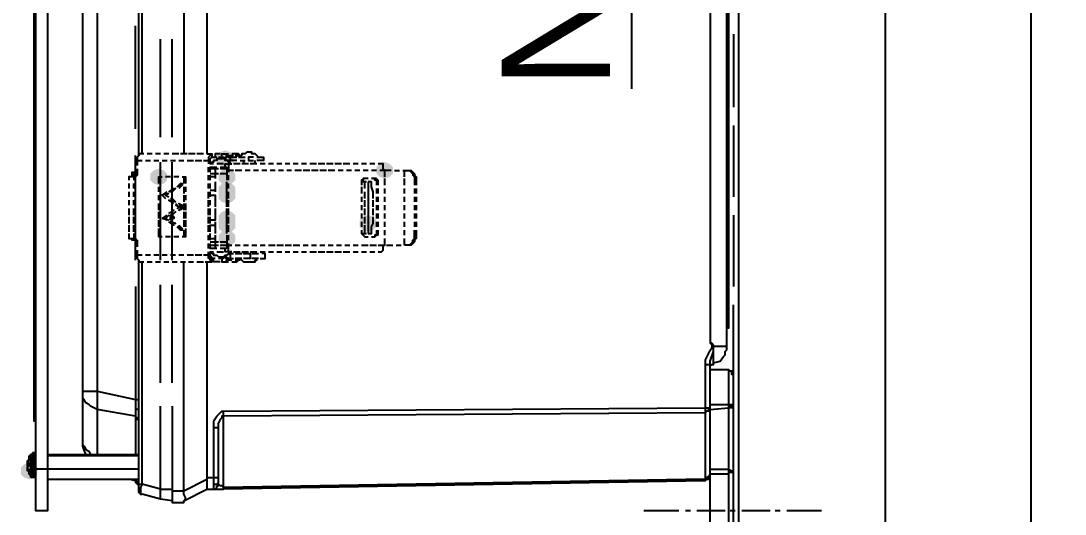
# Model space of a CAD drawing. Header units: feet. Extents: x -4 to 2246, y -9 to 1440.
# Drawn here: x 2061.944 to 2063.62, y 1384.756 to 1385.548 of the extents above; entities that cross this region are included whole.
import ezdxf

# ---------------------------------------------------------------- set-up
doc = ezdxf.new("R2010")
doc.units = ezdxf.units.FT
doc.header["$MEASUREMENT"] = 0
for name, color, linetype in [('G-ANNO-TEXT', 1, 'Continuous'), ('PDF8_LP_OBJ-Hidden', 7, 'Continuous'), ('PDF8_LP_OBJ-Misc', 7, 'Continuous')]:
    doc.layers.add(name, color=color, linetype=linetype)
doc.styles.add('NEI-A', font='arial.ttf')

msp = doc.modelspace()

# ---------------------------------------------------------------- hatches: boundary and pattern name
at = {"layer": 'PDF8_LP_OBJ-Hidden', "transparency": 33554559}
for points in [[(2062.271854, 1385.340347), (2062.279855, 1385.33768), (2062.285189, 1385.332346), (2062.285189, 1385.321677), (2062.279855, 1385.316343), (2062.271854, 1385.313676), (2062.263852, 1385.316343), (2062.258518, 1385.321677), (2062.258518, 1385.332346), (2062.263852, 1385.33768)], [(2062.527901, 1385.321677), (2062.535903, 1385.31901), (2062.541237, 1385.313676), (2062.541237, 1385.303007), (2062.535903, 1385.297673), (2062.527901, 1385.295006), (2062.5199, 1385.297673), (2062.514565, 1385.303007), (2062.514565, 1385.313676), (2062.5199, 1385.31901)], [(2062.165167, 1385.311009), (2062.173169, 1385.308341), (2062.178503, 1385.303007), (2062.178503, 1385.292338), (2062.173169, 1385.287004), (2062.165167, 1385.284337), (2062.157166, 1385.287004), (2062.151831, 1385.292338), (2062.151831, 1385.303007), (2062.157166, 1385.308341)], [(2062.274521, 1385.311009), (2062.282522, 1385.308341), (2062.287857, 1385.303007), (2062.287857, 1385.292338), (2062.282522, 1385.287004), (2062.274521, 1385.284337), (2062.266519, 1385.287004), (2062.261185, 1385.292338), (2062.261185, 1385.303007), (2062.266519, 1385.308341)], [(2062.274521, 1385.289671), (2062.282522, 1385.287004), (2062.287857, 1385.28167), (2062.287857, 1385.271001), (2062.282522, 1385.265667), (2062.274521, 1385.263), (2062.266519, 1385.265667), (2062.261185, 1385.271001), (2062.261185, 1385.28167), (2062.266519, 1385.287004)], [(2062.274521, 1385.28167), (2062.282522, 1385.279003), (2062.287857, 1385.273668), (2062.287857, 1385.263), (2062.282522, 1385.257665), (2062.274521, 1385.254998), (2062.266519, 1385.257665), (2062.261185, 1385.263), (2062.261185, 1385.273668), (2062.266519, 1385.279003)], [(2062.274521, 1385.244329), (2062.282522, 1385.241662), (2062.287857, 1385.236328), (2062.287857, 1385.225659), (2062.282522, 1385.220325), (2062.274521, 1385.217658), (2062.266519, 1385.220325), (2062.261185, 1385.225659), (2062.261185, 1385.236328), (2062.266519, 1385.241662)], [(2062.274521, 1385.233661), (2062.282522, 1385.230994), (2062.287857, 1385.225659), (2062.287857, 1385.214991), (2062.282522, 1385.209656), (2062.274521, 1385.206989), (2062.266519, 1385.209656), (2062.261185, 1385.214991), (2062.261185, 1385.225659), (2062.266519, 1385.230994)], [(2062.50123, 1385.236328), (2062.509231, 1385.233661), (2062.514565, 1385.228327), (2062.514565, 1385.217658), (2062.509231, 1385.212324), (2062.50123, 1385.209656), (2062.493228, 1385.212324), (2062.487894, 1385.217658), (2062.487894, 1385.228327), (2062.493228, 1385.233661)], [(2062.274521, 1385.212324), (2062.282522, 1385.209656), (2062.287857, 1385.204322), (2062.287857, 1385.193653), (2062.282522, 1385.188319), (2062.274521, 1385.185652), (2062.266519, 1385.188319), (2062.261185, 1385.193653), (2062.261185, 1385.204322), (2062.266519, 1385.209656)]]:
    msp.add_hatch(color=256, dxfattribs=at).paths.add_polyline_path(points)
at = {"layer": 'PDF8_LP_OBJ-Misc', "transparency": 33554559}
msp.add_hatch(color=256, dxfattribs=at).paths.add_polyline_path([(2061.957128, 1384.838921), (2061.96513, 1384.836254), (2061.970464, 1384.830919), (2061.970464, 1384.820251), (2061.96513, 1384.814916), (2061.957128, 1384.812249), (2061.949127, 1384.814916), (2061.943793, 1384.820251), (2061.943793, 1384.830919), (2061.949127, 1384.836254)])

# ---------------------------------------------------------------- linework, layer by layer
at = {"layer": 'PDF8_LP_OBJ-Hidden', "lineweight": 25}
for p, q in [((2062.274521, 1385.313676), (2062.274521, 1385.292338)), ((2062.53857, 1385.308341), (2062.5199, 1385.308341)), ((2062.50123, 1385.289671), (2062.50123, 1385.206989)), ((2062.514565, 1385.295006), (2062.514565, 1385.284337)), ((2062.517233, 1385.284337), (2062.517233, 1385.292338)), ((2062.274521, 1385.204322), (2062.274521, 1385.182985)), ((2062.245182, 1385.166982), (2062.245182, 1385.17765)), ((2062.279855, 1385.17765), (2062.279855, 1385.166982))]:
    msp.add_line(p, q, dxfattribs=at)
for points in [[(2062.141163, 1385.335013), (2062.133161, 1385.335013), (2062.133161, 1385.332346), (2062.130494, 1385.329679), (2062.130494, 1385.316343)], [(2062.154498, 1385.335013), (2062.146497, 1385.335013)], [(2062.167834, 1385.335013), (2062.159833, 1385.335013)], [(2062.18117, 1385.335013), (2062.173169, 1385.335013)], [(2062.197173, 1385.335013), (2062.186504, 1385.335013)], [(2062.210509, 1385.335013), (2062.19984, 1385.335013)], [(2062.223845, 1385.335013), (2062.213176, 1385.335013)], [(2062.237181, 1385.335013), (2062.226512, 1385.335013)], [(2062.242515, 1385.335013), (2062.250516, 1385.335013), (2062.250516, 1385.329679), (2062.258518, 1385.329679)], [(2062.247849, 1385.335013), (2062.247849, 1385.332346), (2062.245182, 1385.329679), (2062.245182, 1385.31901)], [(2062.263852, 1385.335013), (2062.255851, 1385.335013), (2062.255851, 1385.329679)], [(2062.266519, 1385.329679), (2062.266519, 1385.335013), (2062.277188, 1385.335013)], [(2062.271854, 1385.335013), (2062.274521, 1385.332346), (2062.285189, 1385.332346)], [(2062.295858, 1385.332346), (2062.293191, 1385.335013), (2062.282522, 1385.335013)], [(2062.325197, 1385.329679), (2062.32253, 1385.332346), (2062.319863, 1385.335013), (2062.314528, 1385.335013), (2062.314528, 1385.33768), (2062.306527, 1385.33768), (2062.30386, 1385.335013), (2062.298525, 1385.335013), (2062.298525, 1385.332346)], [(2062.130494, 1385.324344), (2062.138495, 1385.324344)], [(2062.14383, 1385.324344), (2062.151831, 1385.324344)], [(2062.157166, 1385.324344), (2062.165167, 1385.324344)], [(2062.170501, 1385.324344), (2062.178503, 1385.324344)], [(2062.183837, 1385.324344), (2062.191839, 1385.324344)], [(2062.197173, 1385.324344), (2062.205175, 1385.324344)], [(2062.210509, 1385.324344), (2062.221178, 1385.324344)], [(2062.223845, 1385.324344), (2062.234513, 1385.324344)], [(2062.237181, 1385.324344), (2062.245182, 1385.324344)], [(2062.253183, 1385.31901), (2062.247849, 1385.31901), (2062.247849, 1385.327012), (2062.250516, 1385.329679)], [(2062.290524, 1385.324344), (2062.271854, 1385.324344), (2062.271854, 1385.327012), (2062.258518, 1385.327012), (2062.258518, 1385.324344), (2062.253183, 1385.324344), (2062.253183, 1385.321677), (2062.250516, 1385.321677), (2062.250516, 1385.31901)], [(2062.269186, 1385.31901), (2062.258518, 1385.31901)], [(2062.261185, 1385.329679), (2062.269186, 1385.329679), (2062.269186, 1385.327012)], [(2062.271854, 1385.327012), (2062.274521, 1385.332346)], [(2062.274521, 1385.324344), (2062.271854, 1385.327012), (2062.277188, 1385.332346), (2062.277188, 1385.329679), (2062.290524, 1385.329679)], [(2062.271854, 1385.313676), (2062.271854, 1385.31901), (2062.282522, 1385.31901)], [(2062.279855, 1385.31901), (2062.279855, 1385.321677), (2062.277188, 1385.321677), (2062.274521, 1385.324344)], [(2062.277188, 1385.31901), (2062.277188, 1385.305674)], [(2062.279855, 1385.329679), (2062.279855, 1385.324344)], [(2062.295858, 1385.31901), (2062.285189, 1385.31901)], [(2062.287857, 1385.332346), (2062.298525, 1385.332346)], [(2062.293191, 1385.329679), (2062.30386, 1385.329679)], [(2062.295858, 1385.332346), (2062.295858, 1385.329679)], [(2062.295858, 1385.324344), (2062.30386, 1385.324344)], [(2062.309194, 1385.31901), (2062.298525, 1385.31901)], [(2062.301192, 1385.324344), (2062.301192, 1385.31901)], [(2062.317195, 1385.329679), (2062.309194, 1385.329679), (2062.309194, 1385.324344), (2062.317195, 1385.324344)], [(2062.32253, 1385.31901), (2062.311861, 1385.31901)], [(2062.319863, 1385.31901), (2062.319863, 1385.324344)], [(2062.32253, 1385.329679), (2062.333198, 1385.329679), (2062.333198, 1385.324344), (2062.32253, 1385.324344)], [(2062.335866, 1385.31901), (2062.327864, 1385.31901)], [(2062.349201, 1385.31901), (2062.3412, 1385.31901)], [(2062.362537, 1385.31901), (2062.354536, 1385.31901)], [(2062.375873, 1385.31901), (2062.367871, 1385.31901)], [(2062.389209, 1385.31901), (2062.381207, 1385.31901)], [(2062.402545, 1385.31901), (2062.394543, 1385.31901)], [(2062.418548, 1385.31901), (2062.407879, 1385.31901)], [(2062.431883, 1385.31901), (2062.421215, 1385.31901)], [(2062.445219, 1385.31901), (2062.434551, 1385.31901)], [(2062.458555, 1385.31901), (2062.447886, 1385.31901)], [(2062.471891, 1385.31901), (2062.461222, 1385.31901)], [(2062.485227, 1385.31901), (2062.477225, 1385.31901)], [(2062.498562, 1385.31901), (2062.490561, 1385.31901)], [(2062.511898, 1385.31901), (2062.503897, 1385.31901)], [(2062.527901, 1385.308341), (2062.525234, 1385.311009), (2062.525234, 1385.31901), (2062.517233, 1385.31901)], [(2062.130494, 1385.311009), (2062.130494, 1385.30034), (2062.127827, 1385.297673), (2062.117158, 1385.297673), (2062.117158, 1385.292338)], [(2062.122492, 1385.297673), (2062.122492, 1385.305674), (2062.130494, 1385.305674)], [(2062.130494, 1385.303007), (2062.122492, 1385.303007)], [(2062.12516, 1385.305674), (2062.12516, 1385.292338)], [(2062.245182, 1385.305674), (2062.245182, 1385.313676)], [(2062.245182, 1385.292338), (2062.245182, 1385.30034)], [(2062.247849, 1385.305674), (2062.247849, 1385.313676), (2062.258518, 1385.313676)], [(2062.261185, 1385.311009), (2062.247849, 1385.311009)], [(2062.261185, 1385.303007), (2062.247849, 1385.303007)], [(2062.247849, 1385.292338), (2062.247849, 1385.30034)], [(2062.255851, 1385.313676), (2062.255851, 1385.295006)], [(2062.263852, 1385.313676), (2062.274521, 1385.313676)], [(2062.274521, 1385.311009), (2062.263852, 1385.311009)], [(2062.274521, 1385.303007), (2062.263852, 1385.303007)], [(2062.285189, 1385.308341), (2062.277188, 1385.308341)], [(2062.277188, 1385.292338), (2062.277188, 1385.30034)], [(2062.298525, 1385.308341), (2062.287857, 1385.308341)], [(2062.311861, 1385.308341), (2062.30386, 1385.308341)], [(2062.325197, 1385.308341), (2062.317195, 1385.308341)], [(2062.338533, 1385.308341), (2062.330531, 1385.308341)], [(2062.351869, 1385.308341), (2062.343867, 1385.308341)], [(2062.365204, 1385.308341), (2062.357203, 1385.308341)], [(2062.37854, 1385.308341), (2062.370539, 1385.308341)], [(2062.394543, 1385.308341), (2062.383874, 1385.308341)], [(2062.407879, 1385.308341), (2062.39721, 1385.308341)], [(2062.421215, 1385.308341), (2062.410546, 1385.308341)], [(2062.434551, 1385.308341), (2062.423882, 1385.308341)], [(2062.447886, 1385.308341), (2062.437218, 1385.308341)], [(2062.461222, 1385.308341), (2062.453221, 1385.308341)], [(2062.474558, 1385.308341), (2062.466557, 1385.308341)], [(2062.487894, 1385.308341), (2062.479892, 1385.308341)], [(2062.50123, 1385.308341), (2062.493228, 1385.308341)], [(2062.514565, 1385.308341), (2062.506564, 1385.308341)], [(2062.527901, 1385.297673), (2062.527901, 1385.308341)], [(2062.543904, 1385.308341), (2062.551906, 1385.308341)], [(2062.55724, 1385.308341), (2062.570576, 1385.308341), (2062.57591, 1385.303007), (2062.57591, 1385.30034), (2062.578577, 1385.297673), (2062.578577, 1385.284337)], [(2062.559907, 1385.297673), (2062.559907, 1385.308341)], [(2062.567909, 1385.308341), (2062.570576, 1385.305674), (2062.573243, 1385.303007), (2062.573243, 1385.30034), (2062.57591, 1385.297673), (2062.57591, 1385.284337)], [(2062.117158, 1385.287004), (2062.117158, 1385.279003)], [(2062.12516, 1385.279003), (2062.12516, 1385.287004)], [(2062.165167, 1385.287004), (2062.165167, 1385.297673), (2062.170501, 1385.297673)], [(2062.183837, 1385.297673), (2062.175836, 1385.297673)], [(2062.197173, 1385.297673), (2062.189172, 1385.297673)], [(2062.194506, 1385.28167), (2062.202507, 1385.287004), (2062.202507, 1385.284337), (2062.197173, 1385.279003)], [(2062.194506, 1385.28167), (2062.19984, 1385.287004), (2062.19984, 1385.284337)], [(2062.19984, 1385.287004), (2062.202507, 1385.287004)], [(2062.202507, 1385.297673), (2062.207842, 1385.297673), (2062.207842, 1385.287004)], [(2062.205175, 1385.297673), (2062.205175, 1385.287004)], [(2062.245182, 1385.279003), (2062.245182, 1385.287004)], [(2062.255851, 1385.297673), (2062.247849, 1385.297673)], [(2062.247849, 1385.279003), (2062.247849, 1385.287004)], [(2062.255851, 1385.289671), (2062.255851, 1385.273668)], [(2062.274521, 1385.249664), (2062.274521, 1385.289671)], [(2062.277188, 1385.279003), (2062.277188, 1385.287004)], [(2062.50123, 1385.295006), (2062.493228, 1385.295006), (2062.493228, 1385.292338), (2062.490561, 1385.292338), (2062.490561, 1385.284337)], [(2062.498562, 1385.289671), (2062.490561, 1385.289671)], [(2062.495895, 1385.279003), (2062.495895, 1385.289671)], [(2062.509231, 1385.263), (2062.509231, 1385.273668), (2062.506564, 1385.28167), (2062.506564, 1385.289671), (2062.50123, 1385.289671)], [(2062.514565, 1385.295006), (2062.506564, 1385.295006)], [(2062.517233, 1385.292338), (2062.511898, 1385.292338), (2062.511898, 1385.295006)], [(2062.517233, 1385.289671), (2062.514565, 1385.289671)], [(2062.527901, 1385.284337), (2062.527901, 1385.295006)], [(2062.559907, 1385.284337), (2062.559907, 1385.295006)], [(2062.578577, 1385.292338), (2062.57591, 1385.292338)], [(2062.117158, 1385.273668), (2062.117158, 1385.265667)], [(2062.12516, 1385.265667), (2062.12516, 1385.273668)], [(2062.165167, 1385.273668), (2062.165167, 1385.28167)], [(2062.165167, 1385.260332), (2062.165167, 1385.268334)], [(2062.170501, 1385.268334), (2062.178503, 1385.273668)], [(2062.178503, 1385.271001), (2062.170501, 1385.268334), (2062.175836, 1385.263)], [(2062.18117, 1385.271001), (2062.175836, 1385.268334), (2062.18117, 1385.265667)], [(2062.18117, 1385.273668), (2062.189172, 1385.279003), (2062.183837, 1385.273668), (2062.191839, 1385.279003), (2062.186504, 1385.273668)], [(2062.205175, 1385.28167), (2062.205175, 1385.271001)], [(2062.205175, 1385.268334), (2062.205175, 1385.257665)], [(2062.207842, 1385.28167), (2062.207842, 1385.273668)], [(2062.207842, 1385.268334), (2062.207842, 1385.260332)], [(2062.245182, 1385.263), (2062.245182, 1385.273668)], [(2062.247849, 1385.276335), (2062.255851, 1385.276335)], [(2062.247849, 1385.265667), (2062.247849, 1385.273668)], [(2062.247849, 1385.268334), (2062.255851, 1385.268334), (2062.255851, 1385.249664)], [(2062.277188, 1385.263), (2062.277188, 1385.273668)], [(2062.490561, 1385.28167), (2062.490561, 1385.271001)], [(2062.490561, 1385.265667), (2062.490561, 1385.257665)], [(2062.495895, 1385.263), (2062.495895, 1385.273668)], [(2062.514565, 1385.279003), (2062.514565, 1385.271001)], [(2062.514565, 1385.265667), (2062.514565, 1385.257665)], [(2062.517233, 1385.271001), (2062.517233, 1385.279003)], [(2062.517233, 1385.257665), (2062.517233, 1385.265667)], [(2062.527901, 1385.271001), (2062.527901, 1385.279003)], [(2062.527901, 1385.257665), (2062.527901, 1385.265667)], [(2062.559907, 1385.271001), (2062.559907, 1385.279003)], [(2062.559907, 1385.257665), (2062.559907, 1385.265667)], [(2062.57591, 1385.279003), (2062.57591, 1385.271001)], [(2062.57591, 1385.265667), (2062.57591, 1385.257665)], [(2062.578577, 1385.279003), (2062.578577, 1385.271001)], [(2062.578577, 1385.265667), (2062.578577, 1385.257665)], [(2062.117158, 1385.260332), (2062.117158, 1385.252331)], [(2062.12516, 1385.252331), (2062.12516, 1385.260332)], [(2062.165167, 1385.244329), (2062.165167, 1385.254998)], [(2062.189172, 1385.254998), (2062.18117, 1385.260332), (2062.189172, 1385.257665)], [(2062.186504, 1385.263), (2062.191839, 1385.257665), (2062.183837, 1385.263)], [(2062.19984, 1385.252331), (2062.197173, 1385.254998), (2062.202507, 1385.252331), (2062.197173, 1385.249664), (2062.191839, 1385.252331)], [(2062.191839, 1385.254998), (2062.197173, 1385.249664)], [(2062.194506, 1385.246997), (2062.19984, 1385.252331), (2062.19984, 1385.246997), (2062.197173, 1385.244329), (2062.202507, 1385.246997), (2062.19984, 1385.246997)], [(2062.19984, 1385.252331), (2062.202507, 1385.252331), (2062.194506, 1385.246997)], [(2062.19984, 1385.252331), (2062.197173, 1385.249664)], [(2062.202507, 1385.252331), (2062.202507, 1385.246997)], [(2062.205175, 1385.254998), (2062.205175, 1385.244329)], [(2062.207842, 1385.254998), (2062.207842, 1385.244329)], [(2062.245182, 1385.249664), (2062.245182, 1385.260332)], [(2062.247849, 1385.252331), (2062.247849, 1385.260332)], [(2062.277188, 1385.249664), (2062.277188, 1385.260332)], [(2062.490561, 1385.252331), (2062.490561, 1385.244329)], [(2062.495895, 1385.249664), (2062.495895, 1385.260332)], [(2062.509231, 1385.249664), (2062.509231, 1385.260332)], [(2062.514565, 1385.252331), (2062.514565, 1385.244329)], [(2062.517233, 1385.244329), (2062.517233, 1385.252331)], [(2062.527901, 1385.244329), (2062.527901, 1385.252331)], [(2062.559907, 1385.244329), (2062.559907, 1385.252331)], [(2062.57591, 1385.252331), (2062.57591, 1385.244329)], [(2062.578577, 1385.252331), (2062.578577, 1385.244329)], [(2062.117158, 1385.246997), (2062.117158, 1385.236328)], [(2062.117158, 1385.233661), (2062.117158, 1385.222992)], [(2062.12516, 1385.236328), (2062.12516, 1385.246997)], [(2062.12516, 1385.222992), (2062.12516, 1385.233661)], [(2062.165167, 1385.230994), (2062.165167, 1385.241662)], [(2062.170501, 1385.230994), (2062.178503, 1385.236328)], [(2062.18117, 1385.236328), (2062.175836, 1385.230994), (2062.18117, 1385.228327)], [(2062.18117, 1385.238995), (2062.189172, 1385.244329), (2062.183837, 1385.238995)], [(2062.186504, 1385.236328), (2062.191839, 1385.241662), (2062.183837, 1385.236328)], [(2062.183837, 1385.228327), (2062.183837, 1385.236328), (2062.186504, 1385.236328), (2062.189172, 1385.233661), (2062.189172, 1385.230994)], [(2062.183837, 1385.233661), (2062.186504, 1385.233661), (2062.189172, 1385.230994), (2062.186504, 1385.230994), (2062.186504, 1385.228327), (2062.183837, 1385.228327)], [(2062.205175, 1385.241662), (2062.205175, 1385.230994)], [(2062.207842, 1385.241662), (2062.207842, 1385.230994)], [(2062.245182, 1385.236328), (2062.245182, 1385.246997)], [(2062.245182, 1385.222992), (2062.245182, 1385.233661)], [(2062.255851, 1385.246997), (2062.255851, 1385.228327), (2062.247849, 1385.228327)], [(2062.247849, 1385.236328), (2062.247849, 1385.246997)], [(2062.247849, 1385.222992), (2062.247849, 1385.233661)], [(2062.274521, 1385.206989), (2062.274521, 1385.246997)], [(2062.277188, 1385.236328), (2062.277188, 1385.246997)], [(2062.277188, 1385.222992), (2062.277188, 1385.233661)], [(2062.490561, 1385.238995), (2062.490561, 1385.230994)], [(2062.495895, 1385.236328), (2062.495895, 1385.246997)], [(2062.495895, 1385.222992), (2062.495895, 1385.233661)], [(2062.50123, 1385.206989), (2062.506564, 1385.206989), (2062.506564, 1385.217658), (2062.509231, 1385.222992), (2062.509231, 1385.233661)], [(2062.509231, 1385.236328), (2062.509231, 1385.246997)], [(2062.514565, 1385.238995), (2062.514565, 1385.230994)], [(2062.517233, 1385.230994), (2062.517233, 1385.238995)], [(2062.527901, 1385.230994), (2062.527901, 1385.238995)], [(2062.559907, 1385.230994), (2062.559907, 1385.238995)], [(2062.57591, 1385.238995), (2062.57591, 1385.230994)], [(2062.578577, 1385.238995), (2062.578577, 1385.230994)], [(2062.117158, 1385.220325), (2062.117158, 1385.209656)], [(2062.12516, 1385.209656), (2062.12516, 1385.220325)], [(2062.165167, 1385.217658), (2062.165167, 1385.228327)], [(2062.178503, 1385.228327), (2062.170501, 1385.230994)], [(2062.186504, 1385.225659), (2062.191839, 1385.222992), (2062.183837, 1385.225659), (2062.189172, 1385.220325), (2062.18117, 1385.225659)], [(2062.194506, 1385.217658), (2062.202507, 1385.212324), (2062.19984, 1385.212324)], [(2062.19984, 1385.214991), (2062.19984, 1385.212324), (2062.194506, 1385.217658)], [(2062.205175, 1385.228327), (2062.205175, 1385.217658)], [(2062.207842, 1385.228327), (2062.207842, 1385.217658)], [(2062.245182, 1385.209656), (2062.245182, 1385.220325)], [(2062.247849, 1385.209656), (2062.247849, 1385.220325), (2062.255851, 1385.220325)], [(2062.255851, 1385.225659), (2062.255851, 1385.206989)], [(2062.277188, 1385.209656), (2062.277188, 1385.220325)], [(2062.490561, 1385.225659), (2062.490561, 1385.217658)], [(2062.495895, 1385.206989), (2062.495895, 1385.220325)], [(2062.514565, 1385.225659), (2062.514565, 1385.217658)], [(2062.517233, 1385.217658), (2062.517233, 1385.225659)], [(2062.527901, 1385.217658), (2062.527901, 1385.225659)], [(2062.559907, 1385.217658), (2062.559907, 1385.225659)], [(2062.57591, 1385.225659), (2062.57591, 1385.217658)], [(2062.578577, 1385.225659), (2062.578577, 1385.217658)], [(2062.117158, 1385.206989), (2062.117158, 1385.198988), (2062.127827, 1385.198988), (2062.127827, 1385.196321)], [(2062.130494, 1385.196321), (2062.122492, 1385.196321), (2062.122492, 1385.198988)], [(2062.12516, 1385.206989), (2062.12516, 1385.196321)], [(2062.170501, 1385.201655), (2062.165167, 1385.201655), (2062.165167, 1385.214991)], [(2062.183837, 1385.201655), (2062.175836, 1385.201655)], [(2062.197173, 1385.201655), (2062.189172, 1385.201655)], [(2062.207842, 1385.214991), (2062.207842, 1385.201655), (2062.202507, 1385.201655)], [(2062.202507, 1385.214991), (2062.202507, 1385.212324)], [(2062.205175, 1385.212324), (2062.205175, 1385.201655)], [(2062.245182, 1385.196321), (2062.245182, 1385.204322)], [(2062.247849, 1385.196321), (2062.247849, 1385.206989)], [(2062.247849, 1385.198988), (2062.255851, 1385.198988)], [(2062.255851, 1385.204322), (2062.255851, 1385.182985)], [(2062.277188, 1385.196321), (2062.277188, 1385.204322)], [(2062.490561, 1385.212324), (2062.490561, 1385.206989), (2062.493228, 1385.204322), (2062.495895, 1385.201655), (2062.50123, 1385.201655)], [(2062.490561, 1385.206989), (2062.498562, 1385.206989)], [(2062.506564, 1385.201655), (2062.511898, 1385.201655), (2062.514565, 1385.204322)], [(2062.517233, 1385.204322), (2062.511898, 1385.204322), (2062.511898, 1385.201655)], [(2062.514565, 1385.212324), (2062.514565, 1385.204322)], [(2062.517233, 1385.206989), (2062.514565, 1385.206989)], [(2062.517233, 1385.204322), (2062.517233, 1385.212324)], [(2062.517233, 1385.188319), (2062.527901, 1385.188319), (2062.527901, 1385.198988)], [(2062.527901, 1385.204322), (2062.527901, 1385.212324)], [(2062.559907, 1385.204322), (2062.559907, 1385.212324)], [(2062.578577, 1385.212324), (2062.578577, 1385.198988), (2062.57591, 1385.196321), (2062.57591, 1385.193653), (2062.570576, 1385.188319), (2062.559907, 1385.188319)], [(2062.559907, 1385.188319), (2062.559907, 1385.198988)], [(2062.567909, 1385.188319), (2062.570576, 1385.190986), (2062.573243, 1385.193653), (2062.573243, 1385.196321), (2062.57591, 1385.198988), (2062.57591, 1385.212324)], [(2062.57591, 1385.206989), (2062.578577, 1385.206989)], [(2062.130494, 1385.196321), (2062.130494, 1385.185652)], [(2062.245182, 1385.182985), (2062.245182, 1385.190986)], [(2062.247849, 1385.193653), (2062.261185, 1385.193653)], [(2062.258518, 1385.182985), (2062.247849, 1385.182985), (2062.247849, 1385.190986)], [(2062.247849, 1385.188319), (2062.261185, 1385.188319)], [(2062.263852, 1385.193653), (2062.274521, 1385.193653)], [(2062.263852, 1385.188319), (2062.274521, 1385.188319)], [(2062.274521, 1385.182985), (2062.263852, 1385.182985)], [(2062.282522, 1385.17765), (2062.271854, 1385.17765), (2062.271854, 1385.182985)], [(2062.274521, 1385.17765), (2062.277188, 1385.180318), (2062.277188, 1385.190986)], [(2062.277188, 1385.188319), (2062.282522, 1385.188319)], [(2062.287857, 1385.188319), (2062.295858, 1385.188319)], [(2062.301192, 1385.188319), (2062.309194, 1385.188319)], [(2062.314528, 1385.188319), (2062.32253, 1385.188319)], [(2062.327864, 1385.188319), (2062.335866, 1385.188319)], [(2062.3412, 1385.188319), (2062.351869, 1385.188319)], [(2062.354536, 1385.188319), (2062.365204, 1385.188319)], [(2062.367871, 1385.188319), (2062.37854, 1385.188319)], [(2062.381207, 1385.188319), (2062.391876, 1385.188319)], [(2062.39721, 1385.188319), (2062.405212, 1385.188319)], [(2062.410546, 1385.188319), (2062.418548, 1385.188319)], [(2062.423882, 1385.188319), (2062.431883, 1385.188319)], [(2062.437218, 1385.188319), (2062.445219, 1385.188319)], [(2062.450554, 1385.188319), (2062.458555, 1385.188319)], [(2062.463889, 1385.188319), (2062.471891, 1385.188319)], [(2062.477225, 1385.188319), (2062.485227, 1385.188319)], [(2062.490561, 1385.188319), (2062.50123, 1385.188319)], [(2062.503897, 1385.188319), (2062.514565, 1385.188319)], [(2062.517233, 1385.17765), (2062.522567, 1385.17765), (2062.525234, 1385.180318), (2062.525234, 1385.188319)], [(2062.530568, 1385.188319), (2062.541237, 1385.188319)], [(2062.546571, 1385.188319), (2062.554573, 1385.188319)], [(2062.130494, 1385.180318), (2062.130494, 1385.166982), (2062.133161, 1385.164315), (2062.133161, 1385.161647), (2062.141163, 1385.161647)], [(2062.138495, 1385.172316), (2062.130494, 1385.172316)], [(2062.151831, 1385.172316), (2062.14383, 1385.172316)], [(2062.165167, 1385.172316), (2062.157166, 1385.172316)], [(2062.178503, 1385.172316), (2062.170501, 1385.172316)], [(2062.191839, 1385.172316), (2062.183837, 1385.172316)], [(2062.205175, 1385.172316), (2062.197173, 1385.172316)], [(2062.221178, 1385.172316), (2062.210509, 1385.172316)], [(2062.234513, 1385.172316), (2062.223845, 1385.172316)], [(2062.245182, 1385.172316), (2062.237181, 1385.172316)], [(2062.239848, 1385.161647), (2062.250516, 1385.161647), (2062.247849, 1385.164315), (2062.247849, 1385.166982), (2062.245182, 1385.166982)], [(2062.250516, 1385.169649), (2062.247849, 1385.169649), (2062.247849, 1385.17765), (2062.253183, 1385.17765)], [(2062.250516, 1385.17765), (2062.250516, 1385.174983), (2062.253183, 1385.174983), (2062.253183, 1385.172316), (2062.258518, 1385.172316), (2062.261185, 1385.169649), (2062.271854, 1385.169649)], [(2062.250516, 1385.161647), (2062.250516, 1385.169649)], [(2062.255851, 1385.166982), (2062.250516, 1385.166982)], [(2062.263852, 1385.161647), (2062.253183, 1385.161647), (2062.253183, 1385.166982)], [(2062.258518, 1385.17765), (2062.269186, 1385.17765)], [(2062.269186, 1385.169649), (2062.269186, 1385.166982), (2062.261185, 1385.166982)], [(2062.266519, 1385.166982), (2062.266519, 1385.161647), (2062.277188, 1385.161647)], [(2062.269186, 1385.169649), (2062.271854, 1385.172316), (2062.274521, 1385.172316), (2062.277188, 1385.174983), (2062.285189, 1385.174983)], [(2062.279855, 1385.174983), (2062.274521, 1385.172316), (2062.271854, 1385.169649)], [(2062.282522, 1385.164315), (2062.274521, 1385.164315), (2062.277188, 1385.166982), (2062.271854, 1385.169649), (2062.274521, 1385.164315), (2062.271854, 1385.161647)], [(2062.277188, 1385.166982), (2062.285189, 1385.166982)], [(2062.285189, 1385.17765), (2062.295858, 1385.17765)], [(2062.287857, 1385.174983), (2062.298525, 1385.174983)], [(2062.298525, 1385.166982), (2062.287857, 1385.166982)], [(2062.295858, 1385.166982), (2062.295858, 1385.164315)], [(2062.295858, 1385.166982), (2062.298525, 1385.164315), (2062.301192, 1385.161647), (2062.319863, 1385.161647), (2062.319863, 1385.164315), (2062.32253, 1385.164315), (2062.32253, 1385.166982)], [(2062.298525, 1385.17765), (2062.309194, 1385.17765)], [(2062.301192, 1385.17765), (2062.301192, 1385.174983), (2062.311861, 1385.174983), (2062.311861, 1385.166982), (2062.301192, 1385.166982)], [(2062.311861, 1385.17765), (2062.32253, 1385.17765)], [(2062.314528, 1385.174983), (2062.325197, 1385.174983)], [(2062.325197, 1385.166982), (2062.314528, 1385.166982)], [(2062.319863, 1385.174983), (2062.319863, 1385.17765)], [(2062.327864, 1385.17765), (2062.335866, 1385.17765)], [(2062.327864, 1385.166982), (2062.335866, 1385.166982), (2062.335866, 1385.174983), (2062.330531, 1385.174983)], [(2062.3412, 1385.17765), (2062.349201, 1385.17765)], [(2062.354536, 1385.17765), (2062.362537, 1385.17765)], [(2062.367871, 1385.17765), (2062.375873, 1385.17765)], [(2062.381207, 1385.17765), (2062.389209, 1385.17765)], [(2062.394543, 1385.17765), (2062.402545, 1385.17765)], [(2062.407879, 1385.17765), (2062.418548, 1385.17765)], [(2062.421215, 1385.17765), (2062.431883, 1385.17765)], [(2062.434551, 1385.17765), (2062.445219, 1385.17765)], [(2062.447886, 1385.17765), (2062.458555, 1385.17765)], [(2062.461222, 1385.17765), (2062.471891, 1385.17765)], [(2062.477225, 1385.17765), (2062.485227, 1385.17765)], [(2062.490561, 1385.17765), (2062.498562, 1385.17765)], [(2062.503897, 1385.17765), (2062.511898, 1385.17765)], [(2062.146497, 1385.161647), (2062.154498, 1385.161647)], [(2062.159833, 1385.161647), (2062.167834, 1385.161647)], [(2062.173169, 1385.161647), (2062.18117, 1385.161647)], [(2062.186504, 1385.161647), (2062.194506, 1385.161647)], [(2062.19984, 1385.161647), (2062.207842, 1385.161647)], [(2062.213176, 1385.161647), (2062.221178, 1385.161647)], [(2062.226512, 1385.161647), (2062.237181, 1385.161647)], [(2062.282522, 1385.161647), (2062.290524, 1385.161647), (2062.293191, 1385.164315)], [(2062.295858, 1385.164315), (2062.287857, 1385.164315)]]:
    msp.add_lwpolyline(points, dxfattribs=at)
for points in [[(2062.197173, 1385.28167), (2062.19984, 1385.284337), (2062.202507, 1385.284337)], [(2062.197173, 1385.220325), (2062.202507, 1385.214991), (2062.19984, 1385.214991)]]:
    msp.add_lwpolyline(points, close=True, dxfattribs=at)
at = {"layer": 'PDF8_LP_OBJ-Misc', "lineweight": 25}
for p, q in [((2062.066482, 1386.812621), (2062.066482, 1384.852257)), ((2062.127827, 1385.12164), (2062.127827, 1384.852257)), ((2062.167834, 1384.780243), (2062.167834, 1384.929604)), ((2062.253183, 1384.9056), (2062.253183, 1384.796246)), ((2062.261185, 1384.80158), (2062.261185, 1384.902933)), ((2061.957128, 1384.841588), (2061.957128, 1384.849589)), ((2061.957128, 1384.820251), (2061.957128, 1384.828252)), ((2061.967797, 1384.814916), (2061.959796, 1384.814916))]:
    msp.add_line(p, q, dxfattribs=at)
for points in [[(2063.33123, 1388.74098), (2063.33123, 1381.032879), (2063.09652, 1381.032879), (2063.09652, 1388.74098), (2070.807288, 1388.74098)], [(2062.578577, 1386.953981), (2061.994469, 1386.953981), (2061.991801, 1386.951314), (2061.989134, 1386.948647), (2061.986467, 1386.94598), (2061.986467, 1384.761573), (2061.967797, 1384.761573), (2061.967797, 1386.953981), (2061.970464, 1386.956648), (2061.970464, 1386.961983), (2061.975799, 1386.967317), (2061.981133, 1386.969984), (2062.578577, 1386.969984), (2062.578577, 1386.953981)], [(2062.042478, 1386.801953), (2062.042478, 1384.865592), (2062.045145, 1384.857591), (2062.047812, 1384.852257)], [(2063.050665, 1386.628587), (2063.050665, 1385.030956)], [(2063.056, 1384.99895), (2063.066668, 1385.001618), (2063.072003, 1385.009619), (2063.07467, 1385.012286), (2063.07467, 1385.017621), (2063.077337, 1385.020288), (2063.077337, 1386.639256)], [(2062.133161, 1385.332346), (2062.133161, 1386.329865)], [(2062.138495, 1385.335013), (2062.138495, 1386.324531)], [(2062.205175, 1386.324531), (2062.205175, 1385.335013)], [(2062.242515, 1386.324531), (2062.242515, 1385.335013)], [(2063.077337, 1385.83644), (2063.080004, 1385.83644), (2063.080004, 1385.054961), (2063.077337, 1385.054961)], [(2061.967797, 1384.9056), (2061.96513, 1384.9056), (2061.96513, 1385.780429), (2061.967797, 1385.780429)], [(2063.56594, 1382.947902), (2063.56594, 1385.609731)], [(2062.127827, 1385.37502), (2062.127827, 1385.540385)], [(2062.167834, 1385.361685), (2062.167834, 1385.519047)], [(2062.186504, 1385.361685), (2062.186504, 1385.519047)], [(2063.088006, 1385.527049), (2063.088006, 1385.409694)], [(2063.088006, 1385.380355), (2063.088006, 1385.265667)], [(2062.127827, 1385.164315), (2062.127827, 1385.332346)], [(2062.167834, 1385.164315), (2062.167834, 1385.321677)], [(2062.186504, 1385.164315), (2062.186504, 1385.321677)], [(2063.080004, 1385.287004), (2063.077337, 1385.287004)], [(2063.080004, 1385.252331), (2063.077337, 1385.252331)], [(2063.088006, 1385.236328), (2063.088006, 1385.12164)], [(2063.077337, 1385.193653), (2063.080004, 1385.193653)], [(2062.135828, 1384.788245), (2062.133161, 1384.790912), (2062.133161, 1385.164315)], [(2062.167834, 1384.796246), (2062.138495, 1384.804248), (2062.138495, 1385.161647)], [(2062.186504, 1384.929604), (2062.186504, 1384.774909), (2062.205175, 1384.774909), (2062.205175, 1384.777576), (2062.207842, 1384.780243), (2062.207842, 1384.78291), (2062.205175, 1384.788245), (2062.205175, 1385.161647)], [(2062.242515, 1385.161647), (2062.242515, 1384.796246), (2062.269186, 1384.796246), (2062.269186, 1384.921603)], [(2062.167834, 1384.966945), (2062.167834, 1385.124307)], [(2062.186504, 1384.966945), (2062.186504, 1385.124307)], [(2063.077337, 1385.0843), (2063.080004, 1385.0843)], [(2063.085338, 1384.718898), (2063.088006, 1384.721566), (2063.088006, 1385.092301)], [(2063.056, 1385.028289), (2063.053332, 1385.030956), (2063.050665, 1385.030956), (2063.053332, 1385.028289), (2063.053332, 1385.022955), (2063.047998, 1385.014953), (2063.042664, 1385.004285)], [(2063.050665, 1384.993616), (2063.053332, 1384.996283), (2063.056, 1384.996283), (2063.056, 1385.028289)], [(2063.050665, 1385.001618), (2063.056, 1385.017621)], [(2063.077337, 1385.025622), (2063.056, 1385.025622)], [(2063.042664, 1385.004285), (2063.042664, 1384.809582), (2063.045331, 1384.812249), (2063.047998, 1384.812249), (2063.047998, 1384.817583)], [(2063.085338, 1384.718898), (2063.085338, 1384.716231), (2063.082671, 1384.713564), (2063.050665, 1384.713564), (2063.050665, 1385.001618)], [(2063.042664, 1384.996283), (2063.050665, 1384.996283)], [(2063.050665, 1384.988282), (2063.080004, 1384.988282)], [(2063.088006, 1384.98028), (2063.085338, 1384.98028), (2063.085338, 1384.985615), (2063.082671, 1384.985615), (2063.080004, 1384.988282), (2063.080004, 1384.713564)], [(2062.042478, 1384.953609), (2062.066482, 1384.953609)], [(2062.066482, 1384.953609), (2062.127827, 1384.940273)], [(2062.066482, 1384.92427), (2062.055813, 1384.929604), (2062.053146, 1384.932271), (2062.047812, 1384.934939), (2062.045145, 1384.940273), (2062.042478, 1384.94294)], [(2062.127827, 1384.940273), (2062.133161, 1384.940273)], [(2063.050665, 1384.932271), (2063.088006, 1384.932271)], [(2063.085338, 1384.932271), (2063.085338, 1384.926937), (2063.080004, 1384.926937)], [(2063.088006, 1384.932271), (2063.085338, 1384.929604)], [(2062.127827, 1384.913601), (2062.066482, 1384.92427)], [(2062.133161, 1384.92427), (2062.130494, 1384.92427), (2062.127827, 1384.926937)], [(2062.253183, 1384.9056), (2062.258518, 1384.913601), (2062.261185, 1384.916268), (2062.266519, 1384.921603), (2062.269186, 1384.921603), (2063.042664, 1384.926937), (2063.050665, 1384.926937)], [(2063.050665, 1384.92427), (2063.047998, 1384.92427), (2063.047998, 1384.921603), (2063.045331, 1384.921603), (2063.042664, 1384.918936), (2062.269186, 1384.913601), (2062.266519, 1384.913601), (2062.266519, 1384.910934), (2062.263852, 1384.908267), (2062.261185, 1384.902933)], [(2063.050665, 1384.92427), (2063.080004, 1384.926937)], [(2063.080004, 1384.929604), (2063.085338, 1384.929604)], [(2062.133161, 1384.908267), (2062.130494, 1384.908267), (2062.130494, 1384.910934), (2062.127827, 1384.910934)], [(2062.261185, 1384.894931), (2062.253183, 1384.894931)], [(2062.042478, 1384.86826), (2062.045145, 1384.865592), (2062.047812, 1384.860258), (2062.053146, 1384.857591), (2062.055813, 1384.852257)], [(2061.962463, 1384.852257), (2061.959796, 1384.852257), (2061.957128, 1384.849589)], [(2061.959796, 1384.814916), (2061.959796, 1384.852257)], [(2061.962463, 1384.854924), (2061.962463, 1384.814916)], [(2061.967797, 1384.854924), (2061.962463, 1384.854924)], [(2061.96513, 1384.814916), (2061.96513, 1384.854924)], [(2061.986467, 1384.852257), (2062.133161, 1384.852257)], [(2062.133161, 1384.849589), (2061.986467, 1384.849589)], [(2061.957128, 1384.844255), (2061.954461, 1384.841588), (2061.957128, 1384.841588)], [(2061.957128, 1384.825585), (2061.954461, 1384.825585), (2061.954461, 1384.841588)], [(2061.957128, 1384.838921), (2061.954461, 1384.838921)], [(2061.957128, 1384.838921), (2061.957128, 1384.833586), (2061.954461, 1384.830919)], [(2061.957128, 1384.836254), (2061.954461, 1384.836254)], [(2061.954461, 1384.828252), (2061.957128, 1384.828252)], [(2061.954461, 1384.828252), (2061.957128, 1384.825585)], [(2061.959796, 1384.817583), (2061.957128, 1384.820251)], [(2062.133161, 1384.828252), (2061.967797, 1384.828252)], [(2062.242515, 1384.814916), (2062.261185, 1384.814916)], [(2063.047998, 1384.814916), (2063.045331, 1384.814916), (2063.042664, 1384.812249), (2062.269186, 1384.798913), (2062.266519, 1384.80158), (2062.263852, 1384.80158), (2062.261185, 1384.804248)], [(2063.050665, 1384.817583), (2063.047998, 1384.817583)], [(2063.047998, 1384.814916), (2063.050665, 1384.817583)], [(2063.050665, 1384.828252), (2063.080004, 1384.828252), (2063.085338, 1384.825585), (2063.085338, 1384.822918), (2063.080004, 1384.822918)], [(2063.080004, 1384.820251), (2063.050665, 1384.820251)], [(2061.986467, 1384.812249), (2062.133161, 1384.812249)], [(2062.127827, 1384.809582), (2062.117158, 1384.812249)], [(2062.130494, 1384.809582), (2062.127827, 1384.812249), (2062.127827, 1384.806915), (2062.133161, 1384.806915)], [(2062.130494, 1384.809582), (2062.130494, 1384.804248), (2062.138495, 1384.804248), (2062.135828, 1384.798913), (2062.135828, 1384.788245), (2062.138495, 1384.788245)], [(2062.167834, 1384.796246), (2062.186504, 1384.796246)], [(2062.186504, 1384.793579), (2062.205175, 1384.793579), (2062.242515, 1384.812249)], [(2062.205175, 1384.777576), (2062.242515, 1384.796246)], [(2062.253183, 1384.80158), (2062.255851, 1384.804248), (2062.258518, 1384.804248), (2062.261185, 1384.806915)], [(2062.255851, 1384.796246), (2062.258518, 1384.798913), (2062.258518, 1384.80158)], [(2062.258518, 1384.80158), (2062.261185, 1384.80158)], [(2063.042664, 1384.809582), (2062.269186, 1384.796246)], [(2062.135828, 1384.793579), (2062.133161, 1384.793579)], [(2062.167834, 1384.780243), (2062.138495, 1384.788245)], [(2062.186504, 1384.777576), (2062.167834, 1384.780243)], [(2062.999989, 1384.761573), (2062.943979, 1384.761573)], [(2063.018659, 1384.761573), (2063.010658, 1384.761573)], [(2063.07467, 1384.761573), (2063.029328, 1384.761573)], [(2063.090673, 1384.761573), (2063.082671, 1384.761573)], [(2063.146683, 1384.761573), (2063.101341, 1384.761573)], [(2063.162686, 1384.761573), (2063.154685, 1384.761573)], [(2063.229365, 1384.761573), (2063.173355, 1384.761573)]]:
    msp.add_lwpolyline(points, dxfattribs=at)

# ---------------------------------------------------------------- texts
at = {"layer": 'G-ANNO-TEXT', "linetype": 'Continuous', "insert": (2062.82897, 1385.884689), "char_height": 0.17385636, "attachment_point": 5, "rotation": 90, "style": 'NEI-A', "bg_fill": 3, "box_fill_scale": 1.5, "bg_fill_color": 256, "bg_fill_transparency": 0}
msp.add_mtext_dynamic_manual_height_columns('{\\LNCU (1)}', width=1.06741437, gutter_width=0.014865, heights=[0], dxfattribs=at)

doc.saveas('drawing.dxf')
